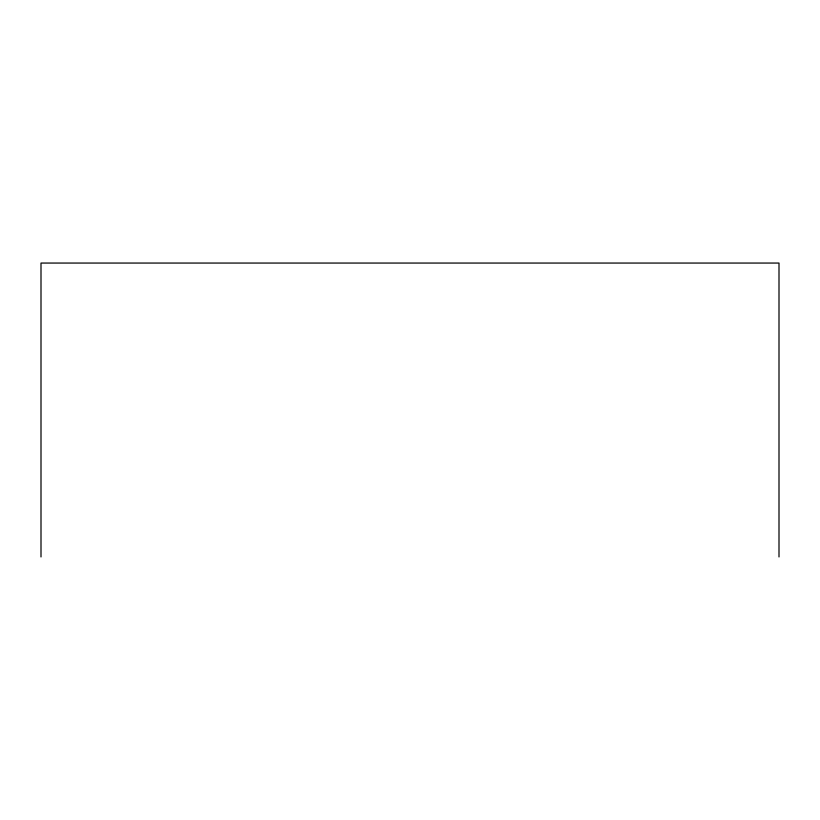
<?xml version="1.0" encoding="UTF-8"?>
<svg xmlns="http://www.w3.org/2000/svg" width="820" height="820" viewBox="0 0 820 820"><rect width="100%" height="100%" fill="white"/><g stroke="black" fill="none" stroke-linecap="round" stroke-linejoin="round"><path stroke-width="1.23" d="M779 556.944L779 263.056L41 263.056L41 556.944"/></g></svg>
